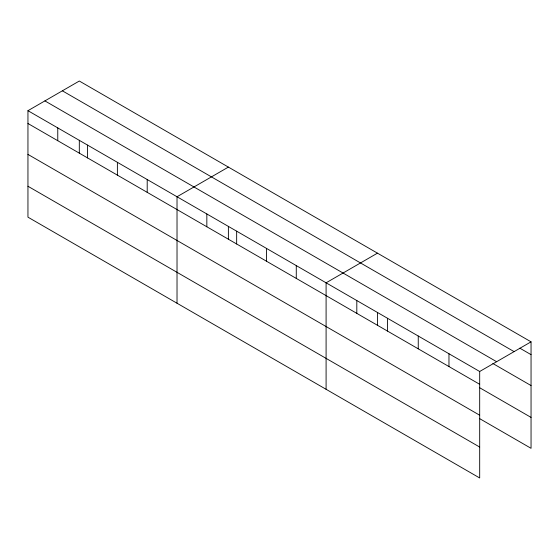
<?xml version="1.0" encoding="UTF-8"?>
<svg xmlns="http://www.w3.org/2000/svg" width="559" height="559" viewBox="0 0 559 559"><rect width="100%" height="100%" fill="white"/><g stroke="black" fill="none" stroke-linecap="round" stroke-linejoin="round"><path stroke-width="0.84" d="M27.95 110.689L479.685 371.49L479.685 477.973L27.95 217.165L27.95 110.689L79.315 81.027L531.05 341.835L531.05 448.311L479.356 418.467M228.386 167.099L177.021 196.754L177.021 303.23M377.458 253.164L326.093 282.819L326.093 389.295M479.685 371.49L531.05 341.835M519.814 348.159L531.05 354.644M62.363 90.817L514.098 351.625M44.902 100.9L496.637 361.708M492.842 363.497L531.05 385.556M27.95 123.497L479.685 384.299M479.356 387.555L531.05 417.405M27.95 154.403L479.685 415.211M27.95 186.252L479.685 447.06M448.968 353.756L448.968 366.564M418.251 336.022L418.251 348.83M387.527 318.288L387.527 331.096M377.458 312.376L377.458 325.289M356.81 300.553L356.81 313.361M296.277 265.602L296.277 278.417M266.468 248.392L266.468 261.2M236.653 231.181L236.653 243.99M228.386 226.311L228.386 239.217M206.837 213.964L206.837 226.772M147.206 179.537L147.206 192.345M117.39 162.327L117.39 175.135M87.581 145.109L87.581 157.924M79.315 140.246L79.315 153.152M57.766 127.899L57.766 140.707"/></g></svg>
